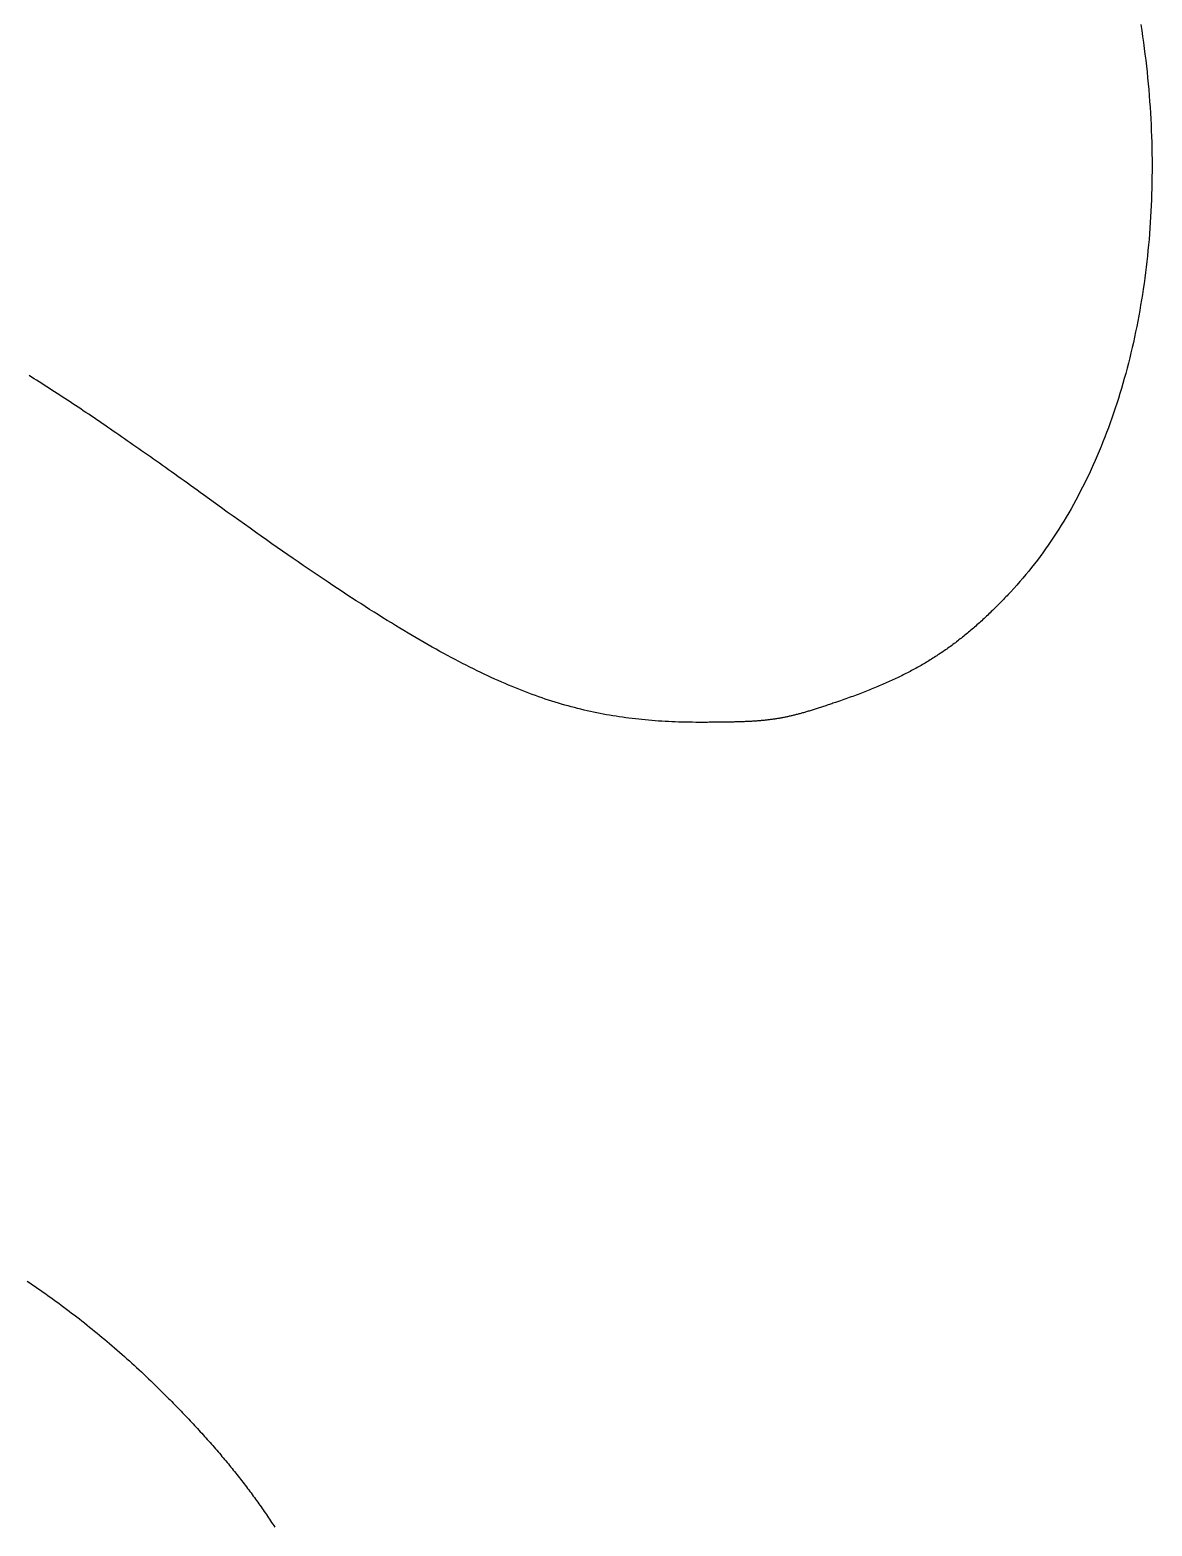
# Model space of a CAD drawing. Extents: x 0 to 527, y 0 to 420.
# Drawn here: x 495.11 to 499.82, y 84.45 to 90.74 of the extents above; entities that cross this region are included whole.
import ezdxf

# ---------------------------------------------------------------- set-up
doc = ezdxf.new("R2010")
doc.units = 0
doc.layers.get('0').update_dxf_attribs({"linetype": 'CONTINUOUS'})
doc.layers.add('LAYER_1', color=7, linetype='CONTINUOUS')

# ---------------------------------------------------------------- blocks, each defined once
blk = doc.blocks.new('LOGO')
at = {"layer": 'LAYER_1', "color": 5}
for points in [[(148.288, 181.226, 0), (148.33, 180.958, 0), (148.37, 180.69, 0), (148.408, 180.422, 0), (148.444, 180.154, 0), (148.478, 179.887, 0), (148.511, 179.62, 0), (148.542, 179.352, 0), (148.571, 179.085, 0), (148.598, 178.819, 0), (148.624, 178.552, 0), (148.647, 178.286, 0), (148.669, 178.02, 0), (148.69, 177.754, 0), (148.708, 177.489, 0), (148.725, 177.224, 0), (148.74, 176.959, 0), (148.754, 176.695, 0), (148.765, 176.431, 0), (148.775, 176.167, 0), (148.783, 175.904, 0), (148.79, 175.641, 0), (148.795, 175.379, 0), (148.798, 175.117, 0), (148.799, 174.856, 0), (148.799, 174.595, 0), (148.796, 174.335, 0), (148.793, 174.075, 0), (148.787, 173.816, 0), (148.78, 173.557, 0), (148.771, 173.299, 0), (148.76, 173.041, 0), (148.748, 172.784, 0), (148.734, 172.528, 0), (148.718, 172.272, 0), (148.701, 172.017, 0), (148.682, 171.763, 0), (148.661, 171.509, 0), (148.639, 171.257, 0), (148.615, 171.004, 0), (148.589, 170.753, 0), (148.562, 170.502, 0), (148.533, 170.252, 0), (148.502, 170.003, 0), (148.47, 169.755, 0), (148.436, 169.508, 0), (148.4, 169.261, 0), (148.363, 169.015, 0), (148.324, 168.771, 0), (148.283, 168.527, 0), (148.241, 168.284, 0), (148.197, 168.041, 0), (148.151, 167.8, 0), (148.104, 167.56, 0), (148.056, 167.321, 0), (148.005, 167.083, 0), (147.953, 166.846, 0), (147.9, 166.61, 0), (147.844, 166.374, 0), (147.787, 166.14, 0), (147.729, 165.908, 0), (147.669, 165.676, 0), (147.607, 165.445, 0), (147.544, 165.215, 0), (147.479, 164.987, 0), (147.413, 164.76, 0), (147.345, 164.534, 0), (147.275, 164.309, 0), (147.204, 164.085, 0), (147.131, 163.863, 0), (147.056, 163.642, 0), (146.98, 163.422, 0), (146.903, 163.203, 0), (146.824, 162.986, 0), (146.743, 162.77, 0), (146.661, 162.555, 0), (146.577, 162.342, 0), (146.492, 162.13, 0), (146.405, 161.92, 0), (146.316, 161.711, 0), (146.226, 161.503, 0), (146.135, 161.297, 0), (146.041, 161.092, 0), (145.947, 160.889, 0), (145.851, 160.687, 0), (145.753, 160.487, 0), (145.654, 160.288, 0), (145.553, 160.091, 0), (145.45, 159.895, 0), (145.346, 159.701, 0), (145.241, 159.508, 0), (145.134, 159.317, 0), (145.026, 159.128, 0), (144.916, 158.94, 0), (144.804, 158.754, 0), (144.691, 158.57, 0), (144.577, 158.388, 0), (144.461, 158.207, 0), (144.344, 158.027, 0), (144.225, 157.85, 0), (144.104, 157.674, 0), (143.982, 157.5, 0), (143.859, 157.328, 0), (143.734, 157.158, 0), (143.608, 156.99, 0), (143.48, 156.823, 0), (143.35, 156.658, 0), (143.22, 156.495, 0), (143.087, 156.334, 0), (142.954, 156.175, 0), (142.818, 156.018, 0), (142.682, 155.863, 0), (142.544, 155.71, 0), (142.404, 155.559, 0)], [(105.883, 159.942, 0), (105.734, 160.049, 0), (105.586, 160.156, 0), (105.44, 160.262, 0), (105.294, 160.367, 0), (105.149, 160.471, 0), (105.005, 160.574, 0), (104.862, 160.677, 0), (104.72, 160.779, 0), (104.579, 160.88, 0), (104.439, 160.98, 0), (104.299, 161.079, 0), (104.16, 161.178, 0), (104.023, 161.276, 0), (103.886, 161.373, 0), (103.75, 161.47, 0), (103.614, 161.566, 0), (103.479, 161.661, 0), (103.346, 161.755, 0), (103.212, 161.849, 0), (103.08, 161.942, 0), (102.948, 162.034, 0), (102.817, 162.125, 0), (102.687, 162.216, 0), (102.557, 162.307, 0), (102.428, 162.396, 0), (102.3, 162.485, 0), (102.172, 162.574, 0), (102.045, 162.662, 0), (101.919, 162.749, 0), (101.793, 162.835, 0), (101.668, 162.922, 0), (101.543, 163.007, 0), (101.419, 163.092, 0), (101.295, 163.176, 0), (101.172, 163.26, 0), (101.049, 163.343, 0), (100.927, 163.426, 0), (100.805, 163.508, 0), (100.684, 163.59, 0), (100.563, 163.671, 0), (100.442, 163.752, 0), (100.322, 163.832, 0), (100.203, 163.911, 0), (100.083, 163.991, 0), (99.9643, 164.069, 0), (99.8458, 164.148, 0), (99.7276, 164.226, 0), (99.6097, 164.303, 0), (99.4922, 164.38, 0), (99.3749, 164.457, 0), (99.2579, 164.533, 0), (99.1412, 164.609, 0), (99.0247, 164.684, 0), (98.9085, 164.759, 0), (98.7924, 164.834, 0), (98.6766, 164.908, 0), (98.561, 164.982, 0), (98.4456, 165.056, 0), (98.3304, 165.129, 0), (98.2152, 165.202, 0), (98.1003, 165.274, 0), (97.9854, 165.347, 0)], [(128.478, 149.65, 0), (128.318, 149.65, 0), (128.159, 149.65, 0), (128.001, 149.652, 0), (127.844, 149.654, 0), (127.688, 149.657, 0), (127.532, 149.661, 0), (127.378, 149.665, 0), (127.224, 149.67, 0), (127.07, 149.677, 0), (126.918, 149.684, 0), (126.766, 149.692, 0), (126.615, 149.7, 0), (126.464, 149.71, 0), (126.314, 149.721, 0), (126.164, 149.732, 0), (126.015, 149.744, 0), (125.867, 149.758, 0), (125.719, 149.772, 0), (125.571, 149.787, 0), (125.424, 149.803, 0), (125.277, 149.82, 0), (125.131, 149.839, 0), (124.984, 149.858, 0), (124.838, 149.878, 0), (124.693, 149.899, 0), (124.547, 149.922, 0), (124.402, 149.945, 0), (124.257, 149.969, 0), (124.112, 149.995, 0), (123.967, 150.022, 0), (123.823, 150.049, 0), (123.678, 150.078, 0), (123.533, 150.108, 0), (123.389, 150.14, 0), (123.244, 150.172, 0), (123.099, 150.206, 0), (122.954, 150.24, 0), (122.809, 150.276, 0), (122.664, 150.314, 0), (122.519, 150.352, 0), (122.373, 150.392, 0), (122.228, 150.433, 0), (122.082, 150.475, 0), (121.935, 150.518, 0), (121.789, 150.563, 0), (121.642, 150.609, 0), (121.494, 150.657, 0), (121.346, 150.706, 0), (121.198, 150.756, 0), (121.049, 150.808, 0), (120.9, 150.86, 0), (120.751, 150.915, 0), (120.6, 150.971, 0), (120.449, 151.028, 0), (120.298, 151.086, 0), (120.146, 151.146, 0), (119.993, 151.208, 0), (119.839, 151.271, 0), (119.685, 151.335, 0), (119.53, 151.402, 0), (119.374, 151.469, 0), (119.218, 151.538, 0), (119.06, 151.609, 0), (118.902, 151.681, 0), (118.743, 151.755, 0), (118.582, 151.83, 0), (118.421, 151.907, 0), (118.259, 151.985, 0), (118.096, 152.065, 0), (117.932, 152.147, 0), (117.766, 152.231, 0), (117.6, 152.316, 0), (117.432, 152.402, 0), (117.263, 152.491, 0), (117.093, 152.581, 0), (116.922, 152.673, 0), (116.75, 152.766, 0), (116.576, 152.862, 0), (116.401, 152.959, 0), (116.225, 153.058, 0), (116.047, 153.158, 0), (115.868, 153.261, 0), (115.687, 153.365, 0), (115.505, 153.471, 0), (115.322, 153.579, 0), (115.137, 153.689, 0), (114.95, 153.8, 0), (114.762, 153.914, 0), (114.572, 154.029, 0), (114.381, 154.146, 0), (114.188, 154.266, 0), (113.993, 154.387, 0), (113.796, 154.51, 0), (113.598, 154.635, 0), (113.398, 154.762, 0), (113.196, 154.891, 0), (112.992, 155.022, 0), (112.787, 155.155, 0), (112.579, 155.289, 0), (112.37, 155.426, 0), (112.159, 155.566, 0), (111.945, 155.707, 0), (111.73, 155.85, 0), (111.513, 155.995, 0), (111.293, 156.142, 0), (111.072, 156.292, 0), (110.848, 156.443, 0), (110.622, 156.597, 0), (110.394, 156.753, 0), (110.164, 156.911, 0), (109.932, 157.071, 0), (109.697, 157.234, 0), (109.46, 157.398, 0), (109.22, 157.565, 0), (108.979, 157.734, 0), (108.734, 157.906, 0), (108.488, 158.079, 0), (108.239, 158.255, 0), (107.987, 158.433, 0), (107.733, 158.614, 0), (107.477, 158.796, 0), (107.218, 158.981, 0), (106.956, 159.169, 0), (106.692, 159.358, 0), (106.425, 159.551, 0), (106.155, 159.745, 0), (105.883, 159.942, 0)], [(142.404, 155.559, 0), (142.348, 155.499, 0), (142.292, 155.44, 0), (142.237, 155.381, 0), (142.181, 155.323, 0), (142.126, 155.265, 0), (142.071, 155.208, 0), (142.016, 155.151, 0), (141.961, 155.095, 0), (141.906, 155.039, 0), (141.851, 154.983, 0), (141.797, 154.928, 0), (141.742, 154.874, 0), (141.688, 154.82, 0), (141.633, 154.766, 0), (141.579, 154.712, 0), (141.525, 154.66, 0), (141.471, 154.607, 0), (141.416, 154.555, 0), (141.362, 154.504, 0), (141.308, 154.452, 0), (141.254, 154.401, 0), (141.2, 154.351, 0), (141.146, 154.301, 0), (141.092, 154.251, 0), (141.038, 154.202, 0), (140.984, 154.153, 0), (140.93, 154.105, 0), (140.876, 154.057, 0), (140.823, 154.009, 0), (140.769, 153.962, 0), (140.715, 153.915, 0), (140.661, 153.868, 0), (140.606, 153.822, 0), (140.552, 153.776, 0), (140.498, 153.731, 0), (140.444, 153.686, 0), (140.39, 153.641, 0), (140.335, 153.596, 0), (140.281, 153.552, 0), (140.227, 153.509, 0), (140.172, 153.465, 0), (140.117, 153.422, 0), (140.063, 153.379, 0), (140.008, 153.337, 0), (139.953, 153.295, 0), (139.898, 153.253, 0), (139.843, 153.211, 0), (139.787, 153.17, 0), (139.732, 153.129, 0), (139.676, 153.088, 0), (139.621, 153.048, 0), (139.565, 153.008, 0), (139.509, 152.968, 0), (139.453, 152.929, 0), (139.396, 152.89, 0), (139.34, 152.851, 0), (139.283, 152.812, 0), (139.226, 152.774, 0), (139.169, 152.736, 0), (139.112, 152.698, 0), (139.054, 152.66, 0), (138.997, 152.623, 0), (138.939, 152.586, 0), (138.881, 152.549, 0), (138.823, 152.513, 0), (138.764, 152.476, 0), (138.705, 152.44, 0), (138.646, 152.404, 0), (138.587, 152.369, 0), (138.528, 152.333, 0), (138.468, 152.298, 0), (138.408, 152.263, 0), (138.348, 152.228, 0), (138.287, 152.194, 0), (138.226, 152.159, 0), (138.165, 152.125, 0), (138.104, 152.091, 0), (138.042, 152.058, 0), (137.98, 152.024, 0), (137.917, 151.991, 0), (137.855, 151.957, 0), (137.792, 151.924, 0), (137.728, 151.892, 0), (137.665, 151.859, 0), (137.601, 151.827, 0), (137.537, 151.794, 0), (137.472, 151.762, 0), (137.407, 151.73, 0), (137.341, 151.698, 0), (137.276, 151.667, 0), (137.209, 151.635, 0), (137.143, 151.604, 0), (137.076, 151.572, 0), (137.009, 151.541, 0), (136.941, 151.51, 0), (136.873, 151.479, 0), (136.804, 151.449, 0), (136.735, 151.418, 0), (136.666, 151.388, 0), (136.596, 151.357, 0), (136.526, 151.327, 0), (136.455, 151.297, 0), (136.384, 151.267, 0), (136.313, 151.237, 0), (136.241, 151.207, 0), (136.168, 151.177, 0), (136.095, 151.148, 0), (136.022, 151.118, 0), (135.948, 151.088, 0), (135.873, 151.059, 0), (135.798, 151.03, 0), (135.723, 151, 0), (135.647, 150.971, 0), (135.571, 150.942, 0), (135.494, 150.913, 0), (135.416, 150.884, 0), (135.338, 150.855, 0), (135.26, 150.826, 0), (135.181, 150.797, 0), (135.101, 150.768, 0), (135.021, 150.739, 0), (134.94, 150.71, 0), (134.859, 150.682, 0), (134.777, 150.653, 0), (134.695, 150.624, 0), (134.612, 150.596, 0), (134.528, 150.567, 0)], [(134.528, 150.567, 0), (134.472, 150.548, 0), (134.416, 150.528, 0), (134.36, 150.51, 0), (134.306, 150.491, 0), (134.252, 150.473, 0), (134.198, 150.455, 0), (134.145, 150.437, 0), (134.093, 150.42, 0), (134.041, 150.402, 0), (133.99, 150.386, 0), (133.94, 150.369, 0), (133.89, 150.352, 0), (133.841, 150.336, 0), (133.792, 150.32, 0), (133.743, 150.305, 0), (133.695, 150.289, 0), (133.648, 150.274, 0), (133.601, 150.259, 0), (133.554, 150.244, 0), (133.508, 150.23, 0), (133.463, 150.216, 0), (133.418, 150.201, 0), (133.373, 150.188, 0), (133.328, 150.174, 0), (133.284, 150.161, 0), (133.241, 150.148, 0), (133.197, 150.135, 0), (133.154, 150.122, 0), (133.112, 150.11, 0), (133.069, 150.098, 0), (133.027, 150.086, 0), (132.986, 150.074, 0), (132.944, 150.062, 0), (132.903, 150.051, 0), (132.862, 150.04, 0), (132.821, 150.029, 0), (132.781, 150.018, 0), (132.741, 150.008, 0), (132.701, 149.997, 0), (132.661, 149.987, 0), (132.621, 149.977, 0), (132.582, 149.968, 0), (132.542, 149.958, 0), (132.503, 149.949, 0), (132.464, 149.94, 0), (132.425, 149.931, 0), (132.386, 149.922, 0), (132.347, 149.913, 0), (132.309, 149.905, 0), (132.27, 149.897, 0), (132.231, 149.889, 0), (132.193, 149.881, 0), (132.154, 149.873, 0), (132.116, 149.865, 0), (132.077, 149.858, 0), (132.039, 149.851, 0), (132, 149.844, 0), (131.961, 149.837, 0), (131.923, 149.83, 0), (131.884, 149.824, 0), (131.845, 149.817, 0), (131.806, 149.811, 0), (131.767, 149.805, 0), (131.728, 149.799, 0), (131.689, 149.793, 0), (131.65, 149.788, 0), (131.61, 149.782, 0), (131.57, 149.777, 0), (131.53, 149.772, 0), (131.49, 149.767, 0), (131.45, 149.762, 0), (131.41, 149.757, 0), (131.369, 149.752, 0), (131.328, 149.748, 0), (131.287, 149.744, 0), (131.245, 149.739, 0), (131.203, 149.735, 0), (131.161, 149.731, 0), (131.119, 149.727, 0), (131.076, 149.724, 0), (131.033, 149.72, 0), (130.99, 149.717, 0), (130.946, 149.713, 0), (130.902, 149.71, 0), (130.858, 149.707, 0), (130.813, 149.704, 0), (130.768, 149.701, 0), (130.722, 149.698, 0), (130.676, 149.695, 0), (130.629, 149.693, 0), (130.582, 149.69, 0), (130.535, 149.688, 0), (130.487, 149.685, 0), (130.438, 149.683, 0), (130.389, 149.681, 0), (130.34, 149.679, 0), (130.29, 149.677, 0), (130.239, 149.675, 0), (130.188, 149.673, 0), (130.136, 149.672, 0), (130.084, 149.67, 0), (130.031, 149.668, 0), (129.978, 149.667, 0), (129.924, 149.666, 0), (129.869, 149.664, 0), (129.814, 149.663, 0), (129.757, 149.662, 0), (129.701, 149.661, 0), (129.643, 149.66, 0), (129.585, 149.659, 0), (129.526, 149.658, 0), (129.467, 149.657, 0), (129.407, 149.656, 0), (129.345, 149.655, 0), (129.284, 149.655, 0), (129.221, 149.654, 0), (129.158, 149.653, 0), (129.094, 149.653, 0), (129.029, 149.652, 0), (128.963, 149.652, 0), (128.896, 149.651, 0), (128.829, 149.651, 0), (128.76, 149.651, 0), (128.691, 149.65, 0), (128.621, 149.65, 0), (128.55, 149.65, 0), (128.478, 149.65, 0)], [(97.9074, 124.356, 0), (98.0268, 124.275, 0), (98.146, 124.194, 0), (98.2651, 124.113, 0), (98.384, 124.03, 0), (98.5028, 123.948, 0), (98.6214, 123.865, 0), (98.7398, 123.781, 0), (98.8581, 123.697, 0), (98.9763, 123.612, 0), (99.0942, 123.527, 0), (99.212, 123.441, 0), (99.3295, 123.355, 0), (99.4469, 123.268, 0), (99.5641, 123.181, 0), (99.6811, 123.093, 0), (99.7979, 123.005, 0), (99.9145, 122.916, 0), (100.031, 122.827, 0), (100.147, 122.738, 0), (100.263, 122.647, 0), (100.378, 122.557, 0), (100.494, 122.466, 0), (100.609, 122.374, 0), (100.724, 122.282, 0), (100.839, 122.19, 0), (100.953, 122.097, 0), (101.067, 122.003, 0), (101.181, 121.909, 0), (101.295, 121.815, 0), (101.408, 121.72, 0), (101.521, 121.625, 0), (101.634, 121.53, 0), (101.746, 121.433, 0), (101.858, 121.337, 0), (101.97, 121.24, 0), (102.082, 121.143, 0), (102.193, 121.045, 0), (102.304, 120.947, 0), (102.414, 120.848, 0), (102.525, 120.749, 0), (102.634, 120.65, 0), (102.744, 120.55, 0), (102.853, 120.45, 0), (102.962, 120.349, 0), (103.071, 120.248, 0), (103.179, 120.146, 0), (103.286, 120.045, 0), (103.394, 119.942, 0), (103.501, 119.84, 0), (103.607, 119.737, 0), (103.714, 119.633, 0), (103.819, 119.53, 0), (103.925, 119.425, 0)], [(103.925, 119.425, 0), (104, 119.351, 0), (104.075, 119.276, 0), (104.149, 119.202, 0), (104.223, 119.128, 0), (104.296, 119.054, 0), (104.369, 118.981, 0), (104.441, 118.907, 0), (104.513, 118.834, 0), (104.585, 118.761, 0), (104.656, 118.688, 0), (104.726, 118.616, 0), (104.797, 118.543, 0), (104.866, 118.471, 0), (104.936, 118.399, 0), (105.005, 118.327, 0), (105.073, 118.255, 0), (105.141, 118.183, 0), (105.209, 118.112, 0), (105.276, 118.04, 0), (105.343, 117.969, 0), (105.409, 117.898, 0), (105.475, 117.827, 0), (105.541, 117.756, 0), (105.606, 117.686, 0), (105.671, 117.615, 0), (105.735, 117.545, 0), (105.799, 117.474, 0), (105.863, 117.404, 0), (105.926, 117.334, 0), (105.989, 117.264, 0), (106.052, 117.194, 0), (106.114, 117.124, 0), (106.176, 117.054, 0), (106.237, 116.985, 0), (106.298, 116.915, 0), (106.359, 116.846, 0), (106.419, 116.776, 0), (106.479, 116.707, 0), (106.539, 116.637, 0), (106.598, 116.568, 0), (106.657, 116.499, 0), (106.716, 116.43, 0), (106.774, 116.361, 0), (106.832, 116.291, 0), (106.89, 116.222, 0), (106.947, 116.153, 0), (107.004, 116.084, 0), (107.061, 116.015, 0), (107.117, 115.946, 0), (107.173, 115.877, 0), (107.229, 115.808, 0), (107.284, 115.739, 0), (107.339, 115.67, 0), (107.394, 115.601, 0), (107.449, 115.532, 0), (107.503, 115.463, 0), (107.557, 115.394, 0), (107.611, 115.325, 0), (107.664, 115.256, 0), (107.717, 115.187, 0), (107.77, 115.118, 0), (107.823, 115.049, 0), (107.875, 114.98, 0), (107.927, 114.91, 0), (107.979, 114.841, 0), (108.03, 114.772, 0), (108.081, 114.702, 0), (108.132, 114.633, 0), (108.183, 114.563, 0), (108.234, 114.493, 0), (108.284, 114.424, 0), (108.334, 114.354, 0), (108.384, 114.284, 0), (108.433, 114.214, 0), (108.483, 114.144, 0), (108.532, 114.073, 0), (108.581, 114.003, 0), (108.629, 113.933, 0), (108.678, 113.862, 0), (108.726, 113.791, 0), (108.774, 113.721, 0), (108.822, 113.65, 0), (108.869, 113.579, 0), (108.917, 113.507, 0), (108.964, 113.436, 0), (109.011, 113.365, 0), (109.058, 113.293, 0), (109.104, 113.221, 0)]]:
    blk.add_polyline3d(points, dxfattribs=at)

msp = doc.modelspace()

# ---------------------------------------------------------------- block references
at = {"color": 5, "xscale": 0.0928071272272585, "yscale": 0.0928071272272585, "zscale": 0.0928071272272585}
msp.add_blockref('LOGO', (486.0137, 73.9406), dxfattribs=at)

doc.saveas('drawing.dxf')
